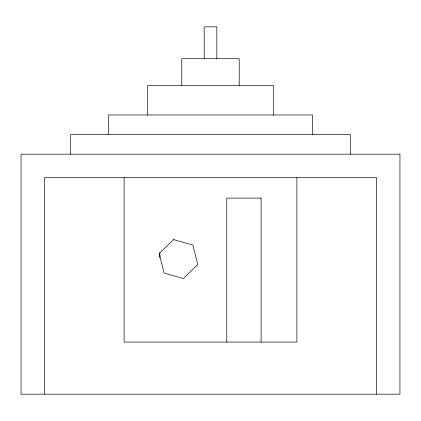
<?xml version="1.0" encoding="UTF-8"?>
<svg xmlns="http://www.w3.org/2000/svg" width="421" height="421" viewBox="0 0 421 421"><rect width="100%" height="100%" fill="white"/><g stroke="black" fill="none" stroke-linecap="round" stroke-linejoin="round"><path stroke-width="0.63" d="M261.109 198.117L226.772 198.117L226.772 342.062M376.521 394.172L376.521 177.604L44.479 177.604L44.479 394.172M350.409 154.175L350.409 134.615L70.591 134.615L70.591 154.175M312.435 134.615L312.435 114.97L108.565 114.97L108.565 134.615M296.894 177.604L296.894 342.062L124.106 342.062L124.106 177.604M273.292 114.97L273.292 85.331L147.708 85.331L147.708 114.97M261.109 197.912L261.109 342.062M239.212 85.331L239.212 58.729L181.788 58.729L181.788 85.331M216.815 58.729L216.815 26.828L204.185 26.828L204.185 58.729M159.891 252.853L159.891 257.831M173.552 239.586L159.149 253.579L164.064 273.045L183.377 278.523L197.781 264.535L192.871 245.064L173.552 239.586M399.95 154.175L21.05 154.175L21.05 394.172L399.95 394.172L399.95 154.175"/></g></svg>
